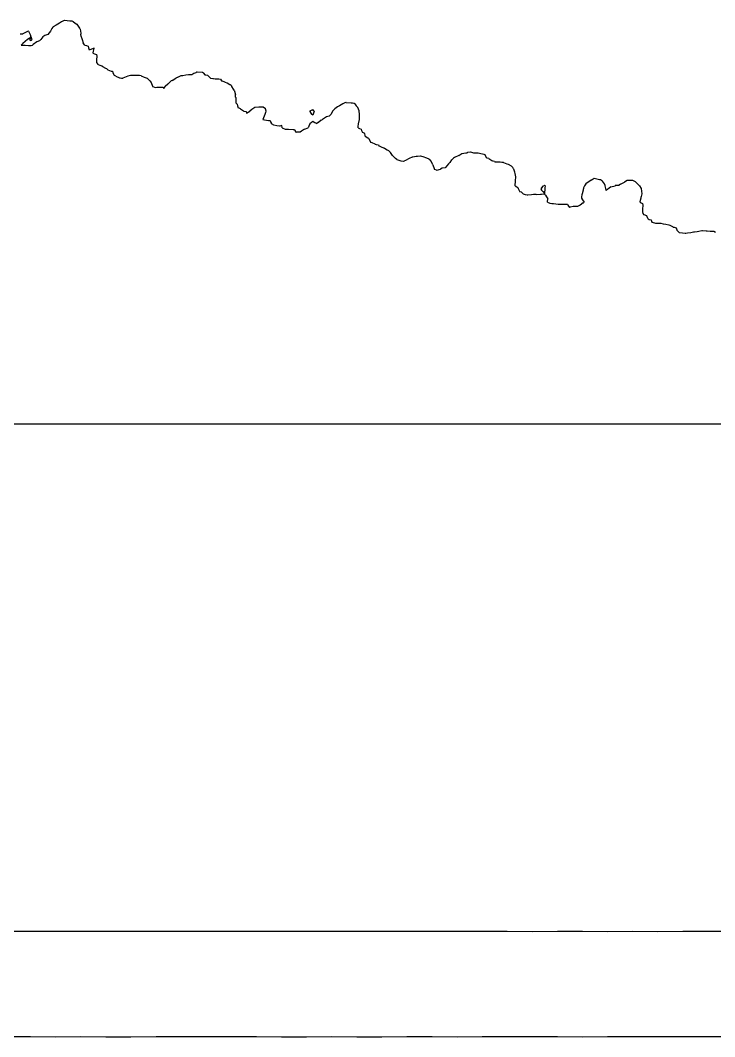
# Model space of a CAD drawing. Extents: x -27 to 218, y -64 to 34.
# Drawn here: x 95.78 to 123.04, y -56.87 to -16.96 of the extents above; entities that cross this region are included whole.
import ezdxf

# ---------------------------------------------------------------- set-up
doc = ezdxf.new("R2010")
doc.units = 0

msp = doc.modelspace()

# ---------------------------------------------------------------- linework, layer by layer
at = {"layer": 'BOUNDING_BOX'}
msp.add_line((-26.9146, -32.804), (150.3456, -32.804), dxfattribs=at)
at = {"layer": 'MIDPLANE_Z0_OUTLINE'}
for p, q in [((97.1817, -17.1422), (97.0694, -17.21)), ((97.2466, -17.1051), (97.1817, -17.1422)), ((97.3194, -17.0634), (97.2466, -17.1051)), ((97.3944, -17.0204), (97.3194, -17.0634)), ((97.4949, -16.9629), (97.3944, -17.0204)), ((97.4949, -16.9629), (97.5067, -16.9564)), ((97.5067, -16.9564), (97.6164, -16.9651)), ((97.6164, -16.9651), (97.7194, -16.9733)), ((97.7194, -16.9733), (97.8029, -16.98)), ((97.8029, -16.98), (97.8317, -16.9882)), ((97.8317, -16.9882), (97.8463, -16.9994)), ((97.8463, -16.9994), (97.9299, -17.0634)), ((97.9299, -17.0634), (97.9948, -17.113)), ((97.9948, -17.113), (98.0444, -17.181)), ((95.7694, -17.4836), (95.8752, -17.4843)), ((95.8752, -17.4843), (95.8817, -17.4843)), ((96.0899, -17.3884), (95.8817, -17.4843)), ((96.0944, -17.3863), (96.0899, -17.3884)), ((96.0944, -17.3863), (96.0983, -17.3845)), ((96.0983, -17.3845), (96.1, -17.3884)), ((96.1, -17.3884), (96.1574, -17.5178)), ((96.1574, -17.5178), (96.1943, -17.6011)), ((96.7444, -17.5461), (96.6946, -17.5809)), ((96.8567, -17.5079), (96.7444, -17.5461)), ((96.9602, -17.3884), (96.8567, -17.5079)), ((97.0081, -17.2761), (96.9602, -17.3884)), ((97.0563, -17.2242), (97.0081, -17.2761)), ((97.0694, -17.21), (97.0563, -17.2242)), ((98.0444, -17.181), (98.1047, -17.2635)), ((98.1047, -17.2635), (98.1139, -17.2761)), ((98.1139, -17.2761), (98.1269, -17.3059)), ((98.1269, -17.3059), (98.1395, -17.3884)), ((98.1395, -17.3884), (98.1509, -17.464)), ((98.1509, -17.464), (98.1567, -17.5022)), ((98.1677, -17.5901), (98.1567, -17.5022)), ((95.8817, -17.8615), (95.8159, -17.9261)), ((95.8159, -17.9261), (95.8765, -17.9313)), ((95.8765, -17.9313), (95.8817, -17.9313)), ((96.0608, -17.7134), (95.8817, -17.8615)), ((95.8817, -17.9313), (95.9685, -17.9367)), ((95.9685, -17.9367), (96.0944, -17.9444)), ((96.0944, -17.6851), (96.0608, -17.7134)), ((96.0944, -17.6851), (96.1943, -17.6011)), ((96.0944, -17.9444), (96.1938, -17.939)), ((96.2067, -17.6208), (96.1355, -17.7134)), ((96.1355, -17.7134), (96.1741, -17.7412)), ((96.1741, -17.7412), (96.2067, -17.7647)), ((96.1938, -17.939), (96.2067, -17.939)), ((96.2067, -17.6208), (96.2208, -17.6867)), ((96.2265, -17.7134), (96.2067, -17.7647)), ((96.2067, -17.939), (96.2493, -17.9261)), ((96.2208, -17.6867), (96.2265, -17.7134)), ((96.2846, -17.9012), (96.2493, -17.9261)), ((96.4194, -17.8063), (96.2846, -17.9012)), ((96.5317, -17.7597), (96.4194, -17.8063)), ((96.5876, -17.7134), (96.5317, -17.7597)), ((96.6657, -17.6011), (96.5876, -17.7134)), ((96.6946, -17.5809), (96.6657, -17.6011)), ((98.1677, -17.5901), (98.1722, -17.6011)), ((98.1722, -17.6011), (98.1813, -17.6328)), ((98.1813, -17.6328), (98.2043, -17.7134)), ((98.2043, -17.7134), (98.2411, -17.8418)), ((98.303, -17.9152), (98.2411, -17.8418)), ((98.3122, -17.9261), (98.303, -17.9152)), ((98.3122, -17.9261), (98.3694, -17.9514)), ((98.3694, -17.9514), (98.4377, -17.9702)), ((98.4377, -17.9702), (98.4517, -18.0384)), ((98.4517, -18.0384), (98.4817, -18.1208)), ((98.5038, -18.1133), (98.4817, -18.1208)), ((98.68, -18.0528), (98.5038, -18.1133)), ((98.6277, -18.2511), (98.6325, -18.2329)), ((98.6277, -18.2511), (98.6944, -18.2728)), ((98.6325, -18.2329), (98.68, -18.0528)), ((98.6944, -18.2728), (98.7656, -18.2922)), ((98.7656, -18.2922), (98.7786, -18.3634)), ((98.7725, -18.506), (98.7694, -18.5761)), ((98.7694, -18.5761), (98.7735, -18.6093)), ((98.7786, -18.3634), (98.7725, -18.506)), ((98.7735, -18.6093), (98.8067, -18.6704)), ((98.8067, -18.6704), (98.8121, -18.6744)), ((98.8121, -18.6744), (98.8308, -18.6884)), ((98.8308, -18.6884), (98.9617, -18.7461)), ((99.0194, -18.7793), (98.9617, -18.7461)), ((99.1317, -18.8438), (99.0194, -18.7793)), ((99.1359, -18.8457), (99.1317, -18.8438)), ((99.171, -18.8618), (99.1359, -18.8457)), ((99.2101, -18.8976), (99.171, -18.8618)), ((99.2139, -18.9011), (99.2101, -18.8976)), ((99.2139, -18.9011), (99.3444, -18.9479)), ((99.3444, -18.9479), (99.3991, -18.9587)), ((99.3991, -18.9587), (99.4131, -19.0134)), ((99.4131, -19.0134), (99.4567, -19.1167)), ((99.4697, -19.1234), (99.4567, -19.1167)), ((99.5288, -19.154), (99.4697, -19.1234)), ((99.5288, -19.154), (99.6694, -19.2111)), ((99.9944, -19.1507), (99.8074, -19.2216)), ((100.1067, -19.127), (99.9944, -19.1507)), ((100.1306, -19.1275), (100.1067, -19.127)), ((100.2039, -19.129), (100.1306, -19.1275)), ((100.3194, -19.1248), (100.2039, -19.129)), ((100.4317, -19.1208), (100.3194, -19.1248)), ((100.4545, -19.1253), (100.4317, -19.1208)), ((100.5197, -19.1381), (100.4545, -19.1253)), ((100.5197, -19.1381), (100.6444, -19.1831)), ((102.0567, -19.1441), (101.9444, -19.1964)), ((102.0801, -19.1408), (102.0567, -19.1441)), ((102.152, -19.1309), (102.0801, -19.1408)), ((102.2694, -19.1142), (102.152, -19.1309)), ((102.3817, -19.0982), (102.2694, -19.1142)), ((102.4156, -19.0966), (102.3817, -19.0982)), ((102.5163, -19.0916), (102.4156, -19.0966)), ((102.5944, -19.0446), (102.5163, -19.0916)), ((102.6628, -19.0134), (102.5944, -19.0446)), ((102.7067, -18.9816), (102.6628, -19.0134)), ((102.7067, -18.9816), (102.7153, -18.982)), ((102.7153, -18.982), (102.9194, -18.9909)), ((102.9194, -18.9909), (102.9411, -18.9917)), ((102.9411, -18.9917), (102.9494, -19.0134)), ((102.9494, -19.0134), (103.0317, -19.1088)), ((103.0584, -19.1122), (103.0317, -19.1088)), ((103.1358, -19.122), (103.0584, -19.1122)), ((103.1358, -19.122), (103.2444, -19.2247)), ((99.6694, -19.2111), (99.6976, -19.2165)), ((99.6976, -19.2165), (99.7474, -19.2261)), ((99.7474, -19.2261), (99.7783, -19.2295)), ((99.7783, -19.2295), (99.7817, -19.2291)), ((99.7817, -19.2291), (99.7954, -19.2261)), ((99.8074, -19.2216), (99.7954, -19.2261)), ((100.6444, -19.1831), (100.7161, -19.209)), ((100.7161, -19.209), (100.7567, -19.2237)), ((100.7585, -19.2243), (100.7567, -19.2237)), ((100.7585, -19.2243), (100.7604, -19.2261)), ((100.7604, -19.2261), (100.7854, -19.2541)), ((100.7854, -19.2541), (100.8607, -19.3384)), ((100.8607, -19.3384), (100.912, -19.3958)), ((100.912, -19.3958), (100.9694, -19.5453)), ((100.9694, -19.5453), (100.9722, -19.5502)), ((100.9722, -19.5502), (100.9727, -19.5511)), ((100.9727, -19.5511), (101.0471, -19.5857)), ((101.4067, -19.6302), (101.4693, -19.5511)), ((101.5677, -19.4575), (101.4693, -19.5511)), ((101.6194, -19.4083), (101.5677, -19.4575)), ((101.7023, -19.3384), (101.6194, -19.4083)), ((101.7317, -19.3136), (101.7023, -19.3384)), ((101.7317, -19.3136), (101.8808, -19.2261)), ((101.9407, -19.1982), (101.8808, -19.2261)), ((101.9444, -19.1964), (101.9407, -19.1982)), ((103.2444, -19.2247), (103.2461, -19.2255)), ((103.2461, -19.2255), (103.2475, -19.2261)), ((103.2475, -19.2261), (103.3368, -19.246)), ((103.3368, -19.246), (103.3567, -19.2439)), ((103.3567, -19.2439), (103.426, -19.2492)), ((103.426, -19.2492), (103.5694, -19.2601)), ((103.5694, -19.2601), (103.6355, -19.2724)), ((103.6355, -19.2724), (103.6812, -19.3384)), ((103.6812, -19.3384), (103.6817, -19.339)), ((103.6822, -19.3392), (103.6817, -19.339)), ((103.8371, -19.3957), (103.6822, -19.3392)), ((103.8944, -19.4255), (103.8371, -19.3957)), ((104.0067, -19.4837), (103.8944, -19.4255)), ((104.0119, -19.487), (104.0067, -19.4837)), ((104.0482, -19.5096), (104.0119, -19.487)), ((104.0776, -19.5462), (104.0482, -19.5096)), ((104.0815, -19.5511), (104.0776, -19.5462)), ((104.1509, -19.6634), (104.0815, -19.5511)), ((101.0471, -19.5857), (101.0817, -19.5894)), ((101.0817, -19.5894), (101.137, -19.5862)), ((101.137, -19.5862), (101.2944, -19.577)), ((101.2944, -19.577), (101.3767, -19.5811)), ((101.3767, -19.5811), (101.4067, -19.6302)), ((104.1771, -19.7057), (104.1509, -19.6634)), ((104.1771, -19.7057), (104.2194, -19.8688)), ((104.2194, -19.8688), (104.2213, -19.8761)), ((104.2213, -19.8763), (104.2213, -19.8761)), ((104.229, -19.9788), (104.2213, -19.8763)), ((104.2323, -19.9884), (104.229, -19.9788)), ((104.2323, -19.9884), (104.2341, -20.1954)), ((104.2341, -20.1954), (104.2341, -20.2011)), ((104.2341, -20.2011), (104.2863, -20.2466)), ((104.2863, -20.2466), (104.3003, -20.3134)), ((104.3003, -20.3134), (104.3317, -20.3922)), ((108.2863, -20.3285), (108.2317, -20.3593)), ((108.313, -20.3134), (108.2863, -20.3285)), ((108.4444, -20.2392), (108.313, -20.3134)), ((108.4942, -20.2111), (108.4444, -20.2392)), ((108.5119, -20.2011), (108.4942, -20.2111)), ((108.5567, -20.181), (108.5119, -20.2011)), ((108.5757, -20.1821), (108.5567, -20.181)), ((108.5757, -20.1821), (108.7694, -20.1973)), ((108.7694, -20.1973), (108.7825, -20.1983)), ((108.7825, -20.1983), (108.8184, -20.2011)), ((108.8184, -20.2011), (108.8746, -20.2082)), ((108.8746, -20.2082), (108.8817, -20.2113)), ((108.8817, -20.2113), (108.9061, -20.2409)), ((108.9061, -20.2409), (108.9659, -20.3134)), ((108.9659, -20.3134), (109.024, -20.3839)), ((104.344, -20.3971), (104.3317, -20.3922)), ((104.4272, -20.4306), (104.344, -20.3971)), ((104.4272, -20.4306), (104.5444, -20.5169)), ((104.5444, -20.5169), (104.5544, -20.5235)), ((104.5544, -20.5235), (104.5582, -20.5261)), ((104.5582, -20.5261), (104.6393, -20.5435)), ((104.6393, -20.5435), (104.6567, -20.6033)), ((104.6567, -20.6033), (104.7826, -20.5261)), ((104.7845, -20.5246), (104.7826, -20.5261)), ((104.8694, -20.457), (104.7845, -20.5246)), ((104.9817, -20.3794), (104.8694, -20.457)), ((104.9826, -20.3793), (104.9817, -20.3794)), ((105.1368, -20.3711), (104.9826, -20.3793)), ((105.1944, -20.3689), (105.1368, -20.3711)), ((105.3067, -20.3648), (105.1944, -20.3689)), ((105.3083, -20.3659), (105.3067, -20.3648)), ((105.3072, -20.8391), (105.3893, -20.6384)), ((105.4027, -20.4301), (105.3083, -20.3659)), ((105.3893, -20.6384), (105.4266, -20.5261)), ((105.4259, -20.5233), (105.4027, -20.4301)), ((105.4266, -20.5261), (105.4259, -20.5233)), ((107.1444, -20.5224), (107.138, -20.5261)), ((107.138, -20.5261), (107.1412, -20.5327)), ((107.1412, -20.5327), (107.1444, -20.5395)), ((107.1444, -20.5224), (107.1542, -20.5167)), ((107.1444, -20.5395), (107.1764, -20.6065)), ((107.1542, -20.5167), (107.2567, -20.4565)), ((107.1764, -20.6065), (107.2122, -20.6384)), ((107.2122, -20.6384), (107.2295, -20.6538)), ((107.2295, -20.6538), (107.2567, -20.6781)), ((107.291, -20.4918), (107.2567, -20.4565)), ((107.271, -20.6384), (107.2567, -20.6781)), ((107.2824, -20.6067), (107.271, -20.6384)), ((107.3114, -20.5261), (107.2824, -20.6067)), ((107.291, -20.4918), (107.3114, -20.5261)), ((107.7944, -20.7464), (107.6776, -20.8251)), ((107.9067, -20.7151), (107.7944, -20.7464)), ((107.982, -20.6384), (107.9067, -20.7151)), ((108.0391, -20.5261), (107.982, -20.6384)), ((108.0919, -20.463), (108.0391, -20.5261)), ((108.1194, -20.4301), (108.0919, -20.463)), ((108.2317, -20.3593), (108.1194, -20.4301)), ((109.0754, -20.5176), (109.024, -20.3839)), ((109.0786, -20.5261), (109.0754, -20.5176)), ((109.0938, -20.6384), (109.0786, -20.5261)), ((109.0873, -20.8441), (109.0939, -20.639)), ((109.0939, -20.639), (109.0938, -20.6384)), ((105.3067, -20.8402), (105.2939, -20.8511)), ((105.2939, -20.8511), (105.3056, -20.8522)), ((105.3056, -20.8522), (105.3067, -20.8522)), ((105.3067, -20.8402), (105.3072, -20.8391)), ((105.3067, -20.8522), (105.3661, -20.863)), ((105.3661, -20.863), (105.5194, -20.8911)), ((105.5194, -20.8911), (105.5862, -20.8967)), ((105.5862, -20.8967), (105.6099, -20.9634)), ((105.6099, -20.9634), (105.6317, -21.0069)), ((105.6434, -21.0157), (105.6317, -21.0069)), ((105.728, -21.0798), (105.6434, -21.0157)), ((105.8444, -21.0955), (105.728, -21.0798)), ((105.9567, -21.1106), (105.8444, -21.0955)), ((105.9716, -21.1071), (105.9567, -21.1106)), ((106.0422, -21.0906), (105.9716, -21.1071)), ((106.0535, -21.1641), (106.0422, -21.0906)), ((107.1045, -21.1162), (107.0793, -21.1761)), ((107.1444, -21.0213), (107.1045, -21.1162)), ((107.2043, -20.9634), (107.1444, -21.0213)), ((107.2567, -20.9128), (107.2043, -20.9634)), ((107.2567, -20.9128), (107.2773, -20.9255)), ((107.2773, -20.9255), (107.3391, -20.9634)), ((107.3391, -20.9634), (107.4199, -21.013)), ((107.4694, -20.9735), (107.4199, -21.013)), ((107.4854, -20.9634), (107.4694, -20.9735)), ((107.5817, -20.8738), (107.4854, -20.9634)), ((107.5817, -20.8738), (107.6389, -20.8511)), ((107.6776, -20.8251), (107.6389, -20.8511)), ((109.0419, -21.1761), (109.0442, -21.1494)), ((109.0442, -21.1494), (109.0571, -21.0007)), ((109.0571, -21.0007), (109.0646, -20.9634)), ((109.0646, -20.9634), (109.0871, -20.8511)), ((109.0871, -20.8511), (109.0873, -20.8441)), ((106.0553, -21.1761), (106.0535, -21.1641)), ((106.0553, -21.1761), (106.1694, -21.2295)), ((106.1694, -21.2295), (106.2232, -21.2346)), ((106.2232, -21.2346), (106.2817, -21.2346)), ((106.2817, -21.2346), (106.3074, -21.2354)), ((106.3074, -21.2354), (106.4944, -21.2416)), ((106.4944, -21.2416), (106.5375, -21.2453)), ((106.5375, -21.2453), (106.5543, -21.2884)), ((106.5543, -21.2884), (106.6067, -21.3575)), ((106.6392, -21.3548), (106.6067, -21.3575)), ((106.7633, -21.3446), (106.6392, -21.3548)), ((106.8194, -21.3079), (106.7633, -21.3446)), ((106.8585, -21.2884), (106.8194, -21.3079)), ((106.9317, -21.235), (106.8585, -21.2884)), ((106.9317, -21.235), (107.0793, -21.1761)), ((109.0419, -21.1761), (109.0944, -21.2069)), ((109.0944, -21.2069), (109.158, -21.2248)), ((109.158, -21.2248), (109.172, -21.2884)), ((109.172, -21.2884), (109.2067, -21.3564)), ((109.2223, -21.3639), (109.2067, -21.3564)), ((109.3047, -21.4032), (109.2223, -21.3639)), ((109.3104, -21.4786), (109.3047, -21.4032)), ((109.3121, -21.5011), (109.3104, -21.4786)), ((109.3121, -21.5011), (109.4194, -21.5763)), ((109.4194, -21.5763), (109.4482, -21.5847)), ((109.4482, -21.5847), (109.4538, -21.6134)), ((109.4538, -21.6134), (109.5317, -21.7488)), ((109.5404, -21.752), (109.5317, -21.7488)), ((109.5883, -21.7695), (109.5404, -21.752)), ((109.7052, -21.8237), (109.5883, -21.7695)), ((109.7105, -21.8261), (109.7052, -21.8237)), ((109.7105, -21.8261), (109.7444, -21.8326)), ((109.7444, -21.8326), (109.8332, -21.8496)), ((109.8332, -21.8496), (109.8567, -21.8823)), ((109.8567, -21.8823), (109.8629, -21.8853)), ((109.8629, -21.8853), (109.9733, -21.9384)), ((109.9733, -21.9384), (110.0382, -21.9696)), ((110.0694, -21.9873), (110.0382, -21.9696)), ((110.1817, -22.0508), (110.0694, -21.9873)), ((110.1957, -22.0583), (110.1817, -22.0508)), ((110.2471, -22.0857), (110.1957, -22.0583)), ((110.2969, -22.1397), (110.2471, -22.0857)), ((110.3074, -22.1511), (110.2969, -22.1397)), ((110.39, -22.2634), (110.3074, -22.1511)), ((110.3918, -22.266), (110.39, -22.2634)), ((110.3944, -22.2687), (110.3918, -22.266)), ((110.5067, -22.3858), (110.3944, -22.2687)), ((111.1567, -22.3307), (111.0444, -22.377)), ((111.1907, -22.3266), (111.1567, -22.3307)), ((111.3221, -22.3107), (111.1907, -22.3266)), ((111.3694, -22.3053), (111.3221, -22.3107)), ((111.4817, -22.2924), (111.3694, -22.3053)), ((111.4993, -22.2962), (111.4817, -22.2924)), ((111.6329, -22.3249), (111.4993, -22.2962)), ((111.6944, -22.3517), (111.6329, -22.3249)), ((111.8067, -22.4005), (111.6944, -22.3517)), ((112.8281, -22.349), (112.7817, -22.3734)), ((112.9908, -22.2634), (112.8281, -22.349)), ((112.9944, -22.2615), (112.9908, -22.2634)), ((112.9989, -22.259), (112.9944, -22.2615)), ((112.9989, -22.259), (113.1067, -22.1924)), ((113.1067, -22.1924), (113.2616, -22.1648)), ((113.2616, -22.1648), (113.3194, -22.1546)), ((113.3194, -22.1546), (113.3371, -22.1511)), ((113.4317, -22.1284), (113.3371, -22.1511)), ((113.4557, -22.1271), (113.4317, -22.1284)), ((113.4557, -22.1271), (113.5341, -22.1511)), ((113.5341, -22.1511), (113.5685, -22.1541)), ((113.5685, -22.1541), (113.6444, -22.1607)), ((113.6444, -22.1607), (113.7477, -22.1601)), ((113.7477, -22.1601), (113.7567, -22.1625)), ((113.7567, -22.1625), (113.8014, -22.1744)), ((113.8014, -22.1744), (113.9694, -22.2192)), ((113.9694, -22.2192), (114.0093, -22.2236)), ((114.0093, -22.2236), (114.0204, -22.2634)), ((114.0204, -22.2634), (114.0817, -22.3596)), ((110.5111, -22.3891), (110.5067, -22.3858)), ((110.558, -22.4248), (110.5111, -22.3891)), ((110.558, -22.4248), (110.7194, -22.4736)), ((110.7194, -22.4736), (110.7251, -22.4745)), ((110.7251, -22.4745), (110.7345, -22.4761)), ((110.7345, -22.4761), (110.8237, -22.4842)), ((110.8237, -22.4842), (110.8317, -22.4834)), ((110.8317, -22.4834), (110.8579, -22.4761)), ((110.8937, -22.4571), (110.8579, -22.4761)), ((111.0444, -22.377), (110.8937, -22.4571)), ((111.813, -22.4039), (111.8067, -22.4005)), ((111.8557, -22.4271), (111.813, -22.4039)), ((111.8887, -22.4703), (111.8557, -22.4271)), ((111.8931, -22.4761), (111.8887, -22.4703)), ((111.9543, -22.5884), (111.8931, -22.4761)), ((111.9773, -22.6305), (111.9543, -22.5884)), ((111.9773, -22.6305), (112.0194, -22.7723)), ((112.4567, -22.7456), (112.3444, -22.765)), ((112.591, -22.5884), (112.4567, -22.7456)), ((112.6367, -22.5349), (112.591, -22.5884)), ((112.6694, -22.4966), (112.6367, -22.5349)), ((112.6869, -22.4761), (112.6694, -22.4966)), ((112.6869, -22.4761), (112.7214, -22.4388)), ((112.7214, -22.4388), (112.7817, -22.3734)), ((114.101, -22.3662), (114.0817, -22.3596)), ((114.1686, -22.3892), (114.101, -22.3662)), ((114.1686, -22.3892), (114.2944, -22.459)), ((114.2944, -22.459), (114.3205, -22.469)), ((114.3205, -22.469), (114.3392, -22.4761)), ((114.3392, -22.4761), (114.3944, -22.4884)), ((114.3944, -22.4884), (114.4067, -22.5087)), ((114.4067, -22.5087), (114.4853, -22.5123)), ((114.4853, -22.5123), (114.6194, -22.5184)), ((114.6194, -22.5184), (114.6747, -22.5331)), ((114.6747, -22.5331), (114.7317, -22.5313)), ((114.7317, -22.5313), (114.7418, -22.5354)), ((114.7418, -22.5354), (114.8705, -22.5884)), ((114.8705, -22.5884), (114.9229, -22.6099)), ((114.9444, -22.6227), (114.9229, -22.6099)), ((115.0567, -22.6894), (114.9444, -22.6227)), ((115.0669, -22.6982), (115.0567, -22.6894)), ((115.1168, -22.7411), (115.0669, -22.6982)), ((115.1445, -22.7895), (115.1168, -22.7411)), ((112.0194, -22.7723), (112.0301, -22.7969)), ((112.0301, -22.7969), (112.032, -22.8011)), ((112.032, -22.8011), (112.0992, -22.8337)), ((112.0992, -22.8337), (112.1317, -22.835)), ((112.1317, -22.835), (112.2711, -22.8011)), ((112.2738, -22.7998), (112.2711, -22.8011)), ((112.3444, -22.765), (112.2738, -22.7998)), ((115.1511, -22.8011), (115.1445, -22.7895)), ((115.188, -22.9134), (115.1511, -22.8011)), ((115.2081, -22.9747), (115.188, -22.9134)), ((115.2237, -23.1018), (115.2081, -22.9747)), ((115.2163, -23.2384), (115.2267, -23.1261)), ((115.2267, -23.1261), (115.2237, -23.1018)), ((115.2064, -23.4511), (115.2072, -23.4208)), ((115.2064, -23.4511), (115.2694, -23.4988)), ((115.2072, -23.4208), (115.2108, -23.297)), ((115.2108, -23.297), (115.2163, -23.2384)), ((115.2694, -23.4988), (115.3123, -23.5205)), ((115.3123, -23.5205), (115.3233, -23.5634)), ((116.2444, -23.5541), (116.3227, -23.4511)), ((116.3567, -23.4375), (116.3227, -23.4511)), ((116.3676, -23.4402), (116.3567, -23.4375)), ((116.3676, -23.4402), (116.3811, -23.4511)), ((116.3741, -23.5395), (116.3722, -23.5634)), ((116.3811, -23.4511), (116.3741, -23.5395)), ((117.8913, -23.5415), (117.8883, -23.5535)), ((117.9315, -23.4511), (117.8913, -23.5415)), ((117.9817, -23.3803), (117.9315, -23.4511)), ((118.1814, -23.2384), (117.9817, -23.3803)), ((118.1944, -23.2292), (118.1814, -23.2384)), ((118.2264, -23.2065), (118.1944, -23.2292)), ((118.2264, -23.2065), (118.3067, -23.153)), ((118.3067, -23.153), (118.3623, -23.166)), ((118.3623, -23.166), (118.5194, -23.2028)), ((118.5194, -23.2028), (118.5483, -23.2096)), ((118.5483, -23.2096), (118.5903, -23.2384)), ((118.5903, -23.2384), (118.6317, -23.2669)), ((118.6341, -23.2704), (118.6317, -23.2669)), ((118.7064, -23.3764), (118.6341, -23.2704)), ((118.7324, -23.4427), (118.7064, -23.3764)), ((118.7357, -23.4511), (118.7324, -23.4427)), ((118.7583, -23.5634), (118.7357, -23.4511)), ((118.9567, -23.5009), (118.8824, -23.5634)), ((118.9567, -23.5009), (119.1279, -23.4511)), ((119.1694, -23.4275), (119.1279, -23.4511)), ((119.1694, -23.4275), (119.2383, -23.4269)), ((119.2383, -23.4269), (119.2817, -23.4265)), ((119.3383, -23.3945), (119.2817, -23.4265)), ((119.3383, -23.3945), (119.4944, -23.3064)), ((119.6067, -23.243), (119.4944, -23.3064)), ((119.6109, -23.243), (119.6067, -23.243)), ((119.8137, -23.2441), (119.6109, -23.243)), ((119.8194, -23.247), (119.8137, -23.2441)), ((119.9317, -23.3036), (119.8194, -23.247)), ((119.9409, -23.3119), (119.9317, -23.3036)), ((120.0092, -23.3737), (119.9409, -23.3119)), ((120.0714, -23.442), (120.0092, -23.3737)), ((120.0797, -23.4511), (120.0714, -23.442)), ((120.0797, -23.4511), (120.1444, -23.5579)), ((115.3233, -23.5634), (115.3817, -23.6893)), ((115.3897, -23.6913), (115.3817, -23.6893)), ((115.4507, -23.7071), (115.3897, -23.6913)), ((115.5122, -23.771), (115.4507, -23.7071)), ((115.5171, -23.7761), (115.5122, -23.771)), ((115.5171, -23.7761), (115.5944, -23.7991)), ((115.5944, -23.7991), (115.6725, -23.8103)), ((115.6725, -23.8103), (115.7067, -23.8103)), ((115.7067, -23.8103), (115.8436, -23.7915)), ((115.8436, -23.7915), (115.9194, -23.7811)), ((115.9194, -23.7811), (116.0269, -23.781)), ((116.0269, -23.781), (116.0317, -23.8002)), ((116.0317, -23.8002), (116.2008, -23.7882)), ((116.2008, -23.7882), (116.2444, -23.7852)), ((116.2374, -23.5634), (116.215, -23.5928)), ((116.215, -23.5928), (116.2444, -23.627)), ((116.2444, -23.5541), (116.2374, -23.5634)), ((116.2444, -23.627), (116.2886, -23.6783)), ((116.2444, -23.7852), (116.3555, -23.7773)), ((116.2886, -23.6783), (116.3567, -23.7574)), ((116.3555, -23.7773), (116.3567, -23.7781)), ((116.3722, -23.5634), (116.3567, -23.7574)), ((116.3567, -23.7781), (116.3927, -23.829)), ((116.3927, -23.829), (116.4346, -23.8884)), ((116.4346, -23.8884), (116.4904, -23.9674)), ((117.8226, -23.8167), (117.8051, -23.8884)), ((117.8051, -23.8884), (117.8088, -23.9267)), ((117.8088, -23.9267), (117.8107, -23.9471)), ((117.8107, -23.9471), (117.8495, -24.0099)), ((117.8325, -23.7761), (117.8226, -23.8167)), ((117.8694, -23.6288), (117.8325, -23.7761)), ((117.8751, -23.606), (117.8694, -23.6288)), ((117.8858, -23.5634), (117.8751, -23.606)), ((117.8883, -23.5535), (117.8858, -23.5634)), ((118.7728, -23.6351), (118.7583, -23.5634)), ((118.8444, -23.5843), (118.7728, -23.6351)), ((118.8824, -23.5634), (118.8444, -23.5843)), ((120.1152, -24.0762), (120.1444, -23.9239)), ((120.1465, -23.5613), (120.1444, -23.5579)), ((120.1444, -23.9239), (120.1526, -23.8884)), ((120.1468, -23.5634), (120.1465, -23.5613)), ((120.1468, -23.5634), (120.1752, -23.7719)), ((120.1529, -23.88), (120.1526, -23.8884)), ((120.1758, -23.7761), (120.1529, -23.88)), ((120.1752, -23.7719), (120.1758, -23.7761)), ((116.4691, -24.1011), (116.4715, -24.0861)), ((116.4691, -24.1011), (116.5694, -24.1399)), ((116.4715, -24.0861), (116.4904, -23.9674)), ((116.5694, -24.1399), (116.6374, -24.1455)), ((116.6374, -24.1455), (116.6817, -24.1455)), ((116.6817, -24.1455), (116.7099, -24.1497)), ((116.7099, -24.1497), (116.8944, -24.1775)), ((116.8944, -24.1775), (116.9278, -24.18)), ((116.9278, -24.18), (117.0067, -24.18)), ((117.0067, -24.18), (117.0172, -24.1796)), ((117.0172, -24.1796), (117.2194, -24.1725)), ((117.2194, -24.1725), (117.2577, -24.1751)), ((117.2577, -24.1751), (117.2713, -24.2134)), ((117.2713, -24.2134), (117.3317, -24.307)), ((117.3646, -24.2995), (117.3317, -24.307)), ((117.4858, -24.272), (117.3646, -24.2995)), ((117.5444, -24.2717), (117.4858, -24.272)), ((117.6567, -24.2711), (117.5444, -24.2717)), ((117.7074, -24.2429), (117.6567, -24.2711)), ((117.7604, -24.2134), (117.7074, -24.2429)), ((117.8694, -24.1292), (117.7604, -24.2134)), ((117.8495, -24.0099), (117.8694, -24.0421)), ((117.8694, -24.0421), (117.9193, -24.1011)), ((117.8694, -24.1292), (117.9193, -24.1011)), ((120.1104, -24.1011), (120.1152, -24.0762)), ((120.1104, -24.1011), (120.1444, -24.1213)), ((120.1444, -24.1213), (120.206, -24.1518)), ((120.206, -24.1518), (120.2176, -24.2134)), ((120.2176, -24.2134), (120.2092, -24.3793)), ((120.2092, -24.3793), (120.2069, -24.4261)), ((120.2069, -24.4261), (120.2069, -24.476)), ((120.2069, -24.476), (120.2221, -24.5384)), ((120.2221, -24.5384), (120.2567, -24.5925)), ((120.2749, -24.6003), (120.2567, -24.5925)), ((120.3677, -24.6402), (120.2749, -24.6003)), ((120.4188, -24.7363), (120.3677, -24.6402)), ((120.4267, -24.7511), (120.4188, -24.7363)), ((120.4267, -24.7511), (120.4694, -24.7766)), ((120.4694, -24.7766), (120.5369, -24.796)), ((120.5369, -24.796), (120.5622, -24.8634)), ((120.5622, -24.8634), (120.5817, -24.891)), ((120.5963, -24.8957), (120.5817, -24.891)), ((120.722, -24.9358), (120.5963, -24.8957)), ((120.7944, -24.9344), (120.722, -24.9358)), ((120.9067, -24.9322), (120.7944, -24.9344)), ((120.9337, -24.9383), (120.9067, -24.9322)), ((121.024, -24.9588), (120.9337, -24.9383)), ((121.1194, -24.9796), (121.024, -24.9588)), ((121.2317, -25.0042), (121.1194, -24.9796)), ((121.2454, -25.0069), (121.2317, -25.0042)), ((121.2916, -25.0163), (121.2454, -25.0069)), ((121.3963, -25.0715), (121.2916, -25.0163)), ((121.405, -25.0761), (121.3963, -25.0715)), ((121.405, -25.0761), (121.4444, -25.0853)), ((121.4444, -25.0853), (121.5306, -25.1022)), ((121.5306, -25.1022), (121.5519, -25.1884)), ((121.5519, -25.1884), (121.5567, -25.2052)), ((121.5614, -25.2102), (121.5567, -25.2052)), ((121.6514, -25.3064), (121.5614, -25.2102)), ((121.7694, -25.3184), (121.6514, -25.3064)), ((121.8817, -25.3297), (121.7694, -25.3184)), ((121.8995, -25.3263), (121.8817, -25.3297)), ((121.9703, -25.3125), (121.8995, -25.3263)), ((122.0944, -25.2963), (121.9703, -25.3125)), ((122.2067, -25.2816), (122.0944, -25.2963)), ((122.2392, -25.2771), (122.2067, -25.2816)), ((122.3457, -25.2621), (122.2392, -25.2771)), ((122.4194, -25.2452), (122.3457, -25.2621)), ((122.5317, -25.2195), (122.4194, -25.2452)), ((122.554, -25.2213), (122.5317, -25.2195)), ((122.6999, -25.233), (122.554, -25.2213)), ((122.7444, -25.2396), (122.6999, -25.233)), ((122.8567, -25.2562), (122.7444, -25.2396)), ((122.8882, -25.2559), (122.8567, -25.2562)), ((123.0029, -25.2549), (122.8882, -25.2559)), ((123.0694, -25.2841), (123.0029, -25.2549))]:
    msp.add_line(p, q, dxfattribs=at)
at = {"layer": 'Z_EXTENT_ENVELOPE'}
for p, q in [((95.198, -52.7357), (96.1828, -52.7349)), ((96.1828, -52.7349), (97.1676, -52.7345)), ((97.1676, -52.7345), (98.1524, -52.7352)), ((98.1524, -52.7352), (99.1371, -52.7345)), ((99.1371, -52.7345), (100.1219, -52.7346)), ((100.1219, -52.7346), (101.1067, -52.735)), ((101.1067, -52.735), (102.0915, -52.7351)), ((102.0915, -52.7351), (103.0763, -52.7349)), ((103.0763, -52.7349), (104.061, -52.7351)), ((104.061, -52.7351), (105.0458, -52.7353)), ((105.0458, -52.7353), (106.0306, -52.7346)), ((106.0306, -52.7346), (107.0154, -52.7346)), ((107.0154, -52.7346), (108.0002, -52.7347)), ((108.0002, -52.7347), (108.9849, -52.7346)), ((108.9849, -52.7346), (109.9697, -52.7346)), ((109.9697, -52.7346), (110.9545, -52.7349)), ((110.9545, -52.7349), (111.9393, -52.7352)), ((111.9393, -52.7352), (112.924, -52.7344)), ((112.924, -52.7344), (113.9088, -52.7352)), ((113.9088, -52.7352), (114.8936, -52.7354)), ((114.8936, -52.7354), (115.8784, -52.7367)), ((115.8784, -52.7367), (116.8632, -52.7355)), ((116.8632, -52.7355), (117.8479, -52.7345)), ((117.8479, -52.7345), (118.8327, -52.737)), ((118.8327, -52.737), (119.8175, -52.7363)), ((119.8175, -52.7363), (120.8023, -52.7368)), ((120.8023, -52.7368), (121.7871, -52.7359)), ((121.7871, -52.7359), (122.7718, -52.7347)), ((122.7718, -52.7347), (123.7566, -52.7358)), ((95.198, -56.8723), (96.1828, -56.8732)), ((96.1828, -56.8732), (97.1676, -56.8735)), ((97.1676, -56.8735), (98.1524, -56.8729)), ((98.1524, -56.8729), (99.1371, -56.8735)), ((99.1371, -56.8735), (100.1219, -56.8735)), ((100.1219, -56.8735), (101.1067, -56.873)), ((101.1067, -56.873), (102.0915, -56.8729)), ((102.0915, -56.8729), (103.0763, -56.8732)), ((103.0763, -56.8732), (104.061, -56.8729)), ((104.061, -56.8729), (105.0458, -56.8727)), ((105.0458, -56.8727), (106.0306, -56.8734)), ((106.0306, -56.8734), (107.0154, -56.8735)), ((107.0154, -56.8735), (108.0002, -56.8733)), ((108.0002, -56.8733), (108.9849, -56.8735)), ((108.9849, -56.8735), (109.9697, -56.8735)), ((109.9697, -56.8735), (110.9545, -56.8731)), ((110.9545, -56.8731), (111.9393, -56.8728)), ((111.9393, -56.8728), (112.924, -56.8736)), ((112.924, -56.8736), (113.9088, -56.8729)), ((113.9088, -56.8729), (114.8936, -56.8727)), ((114.8936, -56.8727), (115.8784, -56.8713)), ((115.8784, -56.8713), (116.8632, -56.8726)), ((116.8632, -56.8726), (117.8479, -56.8736)), ((117.8479, -56.8736), (118.8327, -56.871)), ((118.8327, -56.871), (119.8175, -56.8717)), ((119.8175, -56.8717), (120.8023, -56.8712)), ((120.8023, -56.8712), (121.7871, -56.8721)), ((121.7871, -56.8721), (122.7718, -56.8733)), ((122.7718, -56.8733), (123.7566, -56.8722))]:
    msp.add_line(p, q, dxfattribs=at)

doc.saveas('drawing.dxf')
